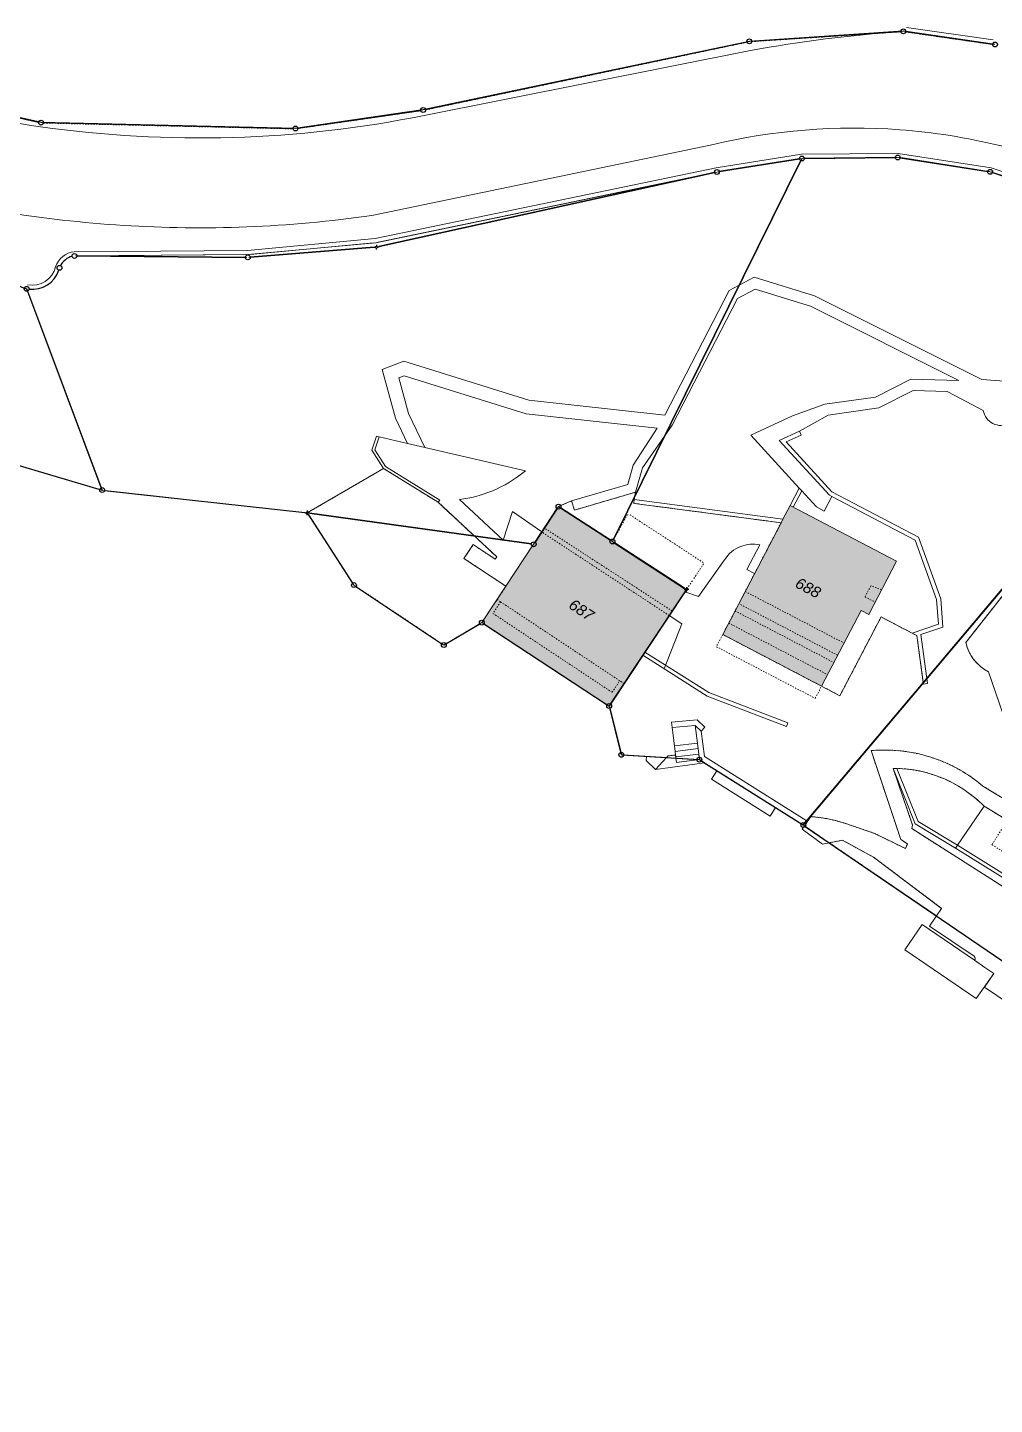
# Model space of a CAD drawing. Header units: metres. Extents: x 2678625 to 2679611, y 1205237 to 1205867.
# Drawn here: x 2679055.1 to 2679124.8, y 1205237.3 to 1205336.5 of the extents above; entities that cross this region are included whole.
import ezdxf

# ---------------------------------------------------------------- set-up
doc = ezdxf.new("R2010")
doc.units = ezdxf.units.M
doc.linetypes.add('AUSGEZOGEN', pattern=[0])
doc.linetypes.add('STRICHLINIE_S4', pattern=[0.1, 0, -0.1])
for name, color, linetype, lineweight in [('BEFESTIGT_TROTTOIR__Z-CH_', 8, 'AUSGEZOGEN', 13), ('BOLZEN', 250, 'AUSGEZOGEN', 25), ('BRUECKE__PASSERELLE__LANDUNG', 8, 'AUSGEZOGEN', 13), ('GARTENANLAGEN', 8, 'STRICHLINIE_S4', 13), ('GEBAEUDE', 8, 'AUSGEZOGEN', 18), ('GEBAEUDENUMMER', 8, 'AUSGEZOGEN', 18), ('GEBAEUDETEIL', 8, 'STRICHLINIE_S4', 13), ('GESCHL_WALD', 8, 'AUSGEZOGEN', 13), ('KREUZ', 250, 'AUSGEZOGEN', 25), ('MAUER__SOCKEL__LAWINENVERBA', 8, 'AUSGEZOGEN', 13), ('OFFENES_GEWAESSER', 8, 'AUSGEZOGEN', 13), ('PARZELLE', 250, 'AUSGEZOGEN', 25), ('SCHMALER_WEG', 8, 'AUSGEZOGEN', 13), ('SELBSTAENDIGES_RECHT', 8, 'STRICHLINIE_S4', 13), ('Standard', 7, 'AUSGEZOGEN', 25), ('STRASSE__WEGE', 8, 'AUSGEZOGEN', 13), ('UEBRIGE_BEFEST', 8, 'AUSGEZOGEN', 13), ('UNTERIR_GEBAEUDE__RESERVOIR', 8, 'STRICHLINIE_S4', 13), ('UNVERSICHERTER_GRENZPUNKT', 250, 'AUSGEZOGEN', 25), ('WICHTIGE_TREPPE', 8, 'AUSGEZOGEN', 13)]:
    doc.layers.add(name, color=color, linetype=linetype, lineweight=lineweight)
doc.styles.add('ARIAL', font='arial.ttf')

# ---------------------------------------------------------------- blocks, each defined once
blk = doc.blocks.new('NSY101')
at = {"color": 0, "linetype": 'ByBlock', "lineweight": -2}
blk.add_circle((0, 0), 0.05, dxfattribs=at)
blk = doc.blocks.new('NSY115')
at = {"color": 0, "linetype": 'ByBlock', "lineweight": -2}
for p, q in [((-0.05, 0), (-0.02, 0)), ((0, 0.05), (0, 0.02)), ((0.05, 0), (0.02, 0)), ((0, -0.05), (0, -0.02))]:
    blk.add_line(p, q, dxfattribs=at)
blk.add_circle((0, 0), 0.02, dxfattribs=at)
blk = doc.blocks.new('COMPLEXOBJECT_0')
at = {"layer": 'UEBRIGE_BEFEST', "color": 8, "linetype": 'AUSGEZOGEN', "lineweight": 13, "transparency": 33554687}
for points in [[(49090.967, 45304.576), (49083.703, 45306.256), (49082.46, 45306.544), (49080.42, 45307.016), (49080.231, 45307.08), (49079.887, 45306.069), (49080.744, 45304.747), (49084.667, 45302.303), (49088.896, 45298.374), (49088.786, 45298.208), (49087.203, 45299.255), (49086.538, 45298.256)], [(49086.538, 45298.256), (49089.561, 45296.255), (49091.562, 45299.281), (49092.147, 45300.165), (49090.039, 45301.636), (49089.371, 45299.57), (49086.217, 45302.501)]]:
    blk.add_lwpolyline(points, dxfattribs=at)
for centre, radius, start, end in [((49085.048, 45311.645), 9.22, 292.30159, 309.93877), ((49085.068, 45311.591), 9.162, 277.20707, 292.31878)]:
    blk.add_arc(centre, radius, start, end, dxfattribs=at)
blk = doc.blocks.new('COMPLEXOBJECT_21')
at = {"layer": 'GESCHL_WALD', "color": 8, "linetype": 'AUSGEZOGEN', "lineweight": 13, "transparency": 33554687}
for points in [[(49092.147, 45300.165), (49093.355, 45301.992), (49094.3, 45302.411), (49098.341, 45303.595), (49098.734, 45304.987), (49100.457, 45307.648), (49091.012, 45308.672), (49082.231, 45311.421), (49081.834, 45311.268), (49082.536, 45308.708), (49083.703, 45306.256), (49090.967, 45304.576)], [(49086.217, 45302.501), (49089.371, 45299.57), (49090.039, 45301.636), (49092.147, 45300.165)]]:
    blk.add_lwpolyline(points, dxfattribs=at)
for centre, radius, start, end in [((49085.048, 45311.645), 9.22, 292.30159, 309.93877), ((49085.068, 45311.591), 9.162, 277.20707, 292.31878)]:
    blk.add_arc(centre, radius, start, end, dxfattribs=at)
blk = doc.blocks.new('COMPLEXOBJECT_22')
at = {"layer": 'GESCHL_WALD', "color": 8, "linetype": 'AUSGEZOGEN', "lineweight": 13, "transparency": 33554687}
for p, q in [((49110.733, 45327.063), (49104.948, 45326.142)), ((49117.64, 45327.158), (49111.081, 45327.093)), ((49124.31, 45326.152), (49117.988, 45327.133)), ((49104.604, 45326.076), (49080.407, 45320.737)), ((49131.122, 45323.931), (49124.649, 45326.07)), ((49080.062, 45320.685), (49071.123, 45319.971)), ((49070.774, 45319.959), (49058.631, 45320.064))]:
    blk.add_line(p, q, dxfattribs=at)
for points in [[(49024.417, 45316.252), (49015.899, 45319.009), (49014.508, 45319.096), (49013.445, 45318.248), (49015.478, 45316.27), (49015.57, 45315.282), (49021.137, 45314.159), (49021.224, 45314.59), (49025.047, 45313.819), (49024.96, 45313.387), (49030.528, 45312.264), (49048.122, 45307.151), (49048.278, 45306.783), (49060.446, 45303.186), (49075.228, 45301.541), (49080.744, 45304.747), (49079.887, 45306.069), (49080.231, 45307.08), (49080.42, 45307.016)], [(49080.42, 45307.016), (49082.46, 45306.544), (49081.596, 45308.36), (49080.63, 45311.874), (49082.197, 45312.479), (49091.216, 45309.656), (49101.026, 45308.592), (49105.658, 45317.581), (49107.451, 45318.524), (49111.822, 45317.186), (49123.87, 45311.145), (49131.718, 45310.569), (49140.953, 45310.351), (49146.432, 45310.157), (49154.079, 45311.15), (49163.545, 45308.524)]]:
    blk.add_lwpolyline(points, dxfattribs=at)
for centre, radius, start, end in [((49058.607, 45318.771), 1.304, 104.32476, 152.99485), ((49055.41, 45319.679), 2.023, 263.41101, 341.39993)]:
    blk.add_arc(centre, radius, start, end, dxfattribs=at)
blk = doc.blocks.new('COMPLEXOBJECT_24')
at = {"layer": 'UEBRIGE_BEFEST', "color": 8, "linetype": 'AUSGEZOGEN', "lineweight": 13, "transparency": 33554687}
blk.add_line((49124.048, 45280.391), (49128.82, 45277.487), dxfattribs=at)
for points in [[(49138.892, 45300.805), (49136.011, 45302.697), (49135.137, 45303.049), (49134.004, 45303.138), (49133.091, 45303.546), (49132.209, 45303.601), (49131.734, 45303.63), (49122.714, 45292.195)], [(49150.381, 45294.668), (49149.644, 45294.819), (49144.316, 45299.209), (49142.801, 45300.741), (49140.88, 45302.683), (49139.316, 45301.009)], [(49124.362, 45290.076), (49126.188, 45284.767), (49126.864, 45283.266), (49129.616, 45278.62), (49129.901, 45278.229), (49123.962, 45281.846)], [(49155.647, 45280.038), (49154.734, 45281.463), (49148.935, 45282.99), (49154.085, 45286.728), (49154.805, 45289.552)], [(49115.891, 45284.402), (49118.035, 45277.986), (49118.511, 45277.681), (49118.367, 45277.347), (49116.148, 45278.441), (49113.928, 45279.189)], [(49123.351, 45269.291), (49124.094, 45268.782), (49124.753, 45268.336), (49124.079, 45267.358), (49126.657, 45265.592), (49128.794, 45266.135), (49136.511, 45261.971), (49138.707, 45264.613), (49134.82, 45265.794), (49133.953, 45266.138), (49132.449, 45266.984), (49129.494, 45268.97), (49130.579, 45270.615), (49130.921, 45271.135), (49129.465, 45272.079), (49128.548, 45272.635), (49126.997, 45273.6), (49126.188, 45274.104), (49118.823, 45278.789), (49118.889, 45279.042), (49117.478, 45283.121)], [(49111.546, 45279.644), (49111.091, 45278.982), (49112.877, 45277.762), (49113.826, 45277.945), (49116.056, 45276.734), (49120.98, 45273.024), (49120.612, 45272.484), (49120.106, 45271.74), (49123.314, 45269.581)], [(49145.199, 45275.694), (49146.655, 45276.217), (49149.465, 45276.983), (49153.7, 45277.689)], [(49128.82, 45277.487), (49130.846, 45276.253), (49131.381, 45277.095), (49136.267, 45275.268)], [(49138.935, 45274.786), (49140.936, 45274.886), (49143.084, 45275.252)]]:
    blk.add_lwpolyline(points, dxfattribs=at)
for centre, radius, start, end in [((49138.956, 45301.214), 0.414, 261.06156, 330.32584), ((49147.704, 45287.877), 7.3, 33.89841, 68.48508), ((49125.878, 45292.955), 3.254, 193.51052, 242.23571), ((49147.746, 45287.907), 7.248, 13.12031, 33.88732), ((49116.872, 45273.482), 10.964, 66.01121, 95.1359), ((49117.544, 45274.375), 8.747, 88.69957, 90.4356), ((49117.524, 45273.954), 9.168, 68.33554, 88.63422), ((49116.867, 45273.47), 10.977, 49.73077, 66.00834), ((49117.534, 45273.981), 9.139, 44.5377, 68.32682), ((49153.469, 45279.851), 2.186, 349.01403, 4.92056), ((49110.898, 45269.763), 9.902, 77.27402, 86.24607), ((49110.894, 45269.799), 9.868, 72.09687, 77.21024), ((49153.482, 45279.851), 2.173, 275.75296, 348.9283), ((49143.937, 45276.452), 1.472, 234.60584, 329.00213), ((49137.796, 45276.108), 1.745, 208.77814, 310.7407), ((49123.196, 45269.419), 0.201, 320.63328, 53.90846)]:
    blk.add_arc(centre, radius, start, end, dxfattribs=at)
blk = doc.blocks.new('COMPLEXOBJECT_26')
at = {"layer": 'GARTENANLAGEN', "color": 8, "linetype": 'STRICHLINIE_S4', "lineweight": 13, "transparency": 33554687}
for p, q in [((49117.478, 45283.121), (49118.889, 45279.042)), ((49128.82, 45277.487), (49124.048, 45280.391)), ((49118.889, 45279.042), (49118.823, 45278.789)), ((49118.823, 45278.789), (49126.188, 45274.104)), ((49130.846, 45276.253), (49128.82, 45277.487)), ((49128.548, 45272.635), (49130.846, 45276.253)), ((49126.188, 45274.104), (49126.997, 45273.6)), ((49126.997, 45273.6), (49128.548, 45272.635))]:
    blk.add_line(p, q, dxfattribs=at)
for centre, radius, start, end in [((49117.544, 45274.375), 8.747, 88.69957, 90.4356), ((49117.524, 45273.954), 9.168, 68.33554, 88.63422), ((49117.534, 45273.981), 9.139, 44.5377, 68.32682)]:
    blk.add_arc(centre, radius, start, end, dxfattribs=at)
blk = doc.blocks.new('COMPLEXOBJECT_29')
at = {"layer": 'GARTENANLAGEN', "color": 8, "linetype": 'STRICHLINIE_S4', "lineweight": 13, "transparency": 33554687}
for p, q in [((49122.714, 45292.195), (49131.734, 45303.63)), ((49131.734, 45303.63), (49127.519, 45298.63)), ((49098.909, 45303.032), (49094.497, 45301.739)), ((49098.777, 45302.23), (49098.812, 45302.498)), ((49098.812, 45302.498), (49098.909, 45303.032)), ((49094.3, 45302.411), (49093.355, 45301.992)), ((49093.355, 45301.992), (49097.246, 45299.474)), ((49094.497, 45301.739), (49094.3, 45302.411)), ((49098.99, 45302.202), (49098.777, 45302.23)), ((49104.876, 45301.425), (49098.99, 45302.202)), ((49105.074, 45301.399), (49104.876, 45301.425)), ((49109.405, 45300.828), (49105.074, 45301.399)), ((49105.197, 45292.773), (49109.405, 45300.828)), ((49097.246, 45299.474), (49102.578, 45296.008)), ((49127.519, 45298.63), (49119.659, 45289.305)), ((49102.578, 45296.008), (49098.078, 45289.235)), ((49116.611, 45294.043), (49113.642, 45288.361)), ((49116.788, 45293.951), (49116.611, 45294.043)), ((49118.854, 45292.871), (49116.788, 45293.951)), ((49112.32, 45289.052), (49105.197, 45292.773)), ((49119.197, 45292.692), (49118.854, 45292.871)), ((49119.659, 45289.305), (49119.197, 45292.692)), ((49126.188, 45284.767), (49124.362, 45290.076)), ((49098.078, 45289.235), (49097.004, 45287.619)), ((49113.642, 45288.361), (49112.32, 45289.052)), ((49097.004, 45287.619), (49097.883, 45284.1)), ((49126.864, 45283.266), (49126.188, 45284.767)), ((49097.883, 45284.1), (49101.14, 45283.9)), ((49101.14, 45283.9), (49101.254, 45284.022)), ((49101.254, 45284.022), (49101.788, 45284.087)), ((49101.788, 45284.087), (49101.816, 45283.858)), ((49101.816, 45283.858), (49103.509, 45283.754)), ((49103.509, 45283.754), (49104.78, 45282.955)), ((49118.035, 45277.986), (49115.891, 45284.402)), ((49104.78, 45282.955), (49109.008, 45280.296)), ((49129.616, 45278.62), (49126.864, 45283.266)), ((49123.962, 45281.846), (49129.901, 45278.229)), ((49109.008, 45280.296), (49111.005, 45279.04)), ((49111.005, 45279.04), (49111.091, 45278.982)), ((49111.091, 45278.982), (49111.546, 45279.644)), ((49113.928, 45279.189), (49116.148, 45278.441)), ((49116.148, 45278.441), (49118.367, 45277.347)), ((49118.511, 45277.681), (49118.035, 45277.986)), ((49118.367, 45277.347), (49118.511, 45277.681)), ((49129.901, 45278.229), (49129.616, 45278.62))]:
    blk.add_line(p, q, dxfattribs=at)
for centre, radius, start, end in [((49125.878, 45292.955), 3.254, 193.51052, 242.23571), ((49116.872, 45273.482), 10.964, 66.01121, 95.1359), ((49116.867, 45273.47), 10.977, 49.73077, 66.00834), ((49110.898, 45269.763), 9.902, 77.27402, 86.24607), ((49110.894, 45269.799), 9.868, 72.09687, 77.21024)]:
    blk.add_arc(centre, radius, start, end, dxfattribs=at)
blk = doc.blocks.new('COMPLEXOBJECT_30')
at = {"layer": 'GESCHL_WALD', "color": 8, "linetype": 'AUSGEZOGEN', "lineweight": 13, "transparency": 33554687}
for points in [[(49123.976, 45308.928), (49121.936, 45310.004), (49121.369, 45310.303), (49118.929, 45310.367), (49116.444, 45309.119), (49112.797, 45308.596), (49110.737, 45307.427), (49109.273, 45306.755), (49112.888, 45302.811), (49113.065, 45302.718), (49119.079, 45299.578), (49120.618, 45295.292), (49120.758, 45293.517), (49118.854, 45292.871), (49119.197, 45292.692), (49119.659, 45289.305), (49127.519, 45298.63)], [(49127.519, 45298.63), (49131.734, 45303.63), (49132.738, 45304.822), (49130.101, 45305.961), (49125.864, 45307.988)]]:
    blk.add_lwpolyline(points, dxfattribs=at)
blk.add_arc((49125.267, 45309.154), 1.31, 189.93637, 297.12791, dxfattribs=at)
blk = doc.blocks.new('COMPLEXOBJECT_31')
at = {"layer": 'STRASSE__WEGE', "color": 8, "linetype": 'AUSGEZOGEN', "lineweight": 13, "transparency": 33554687}
for points in [[(49163.545, 45308.524), (49154.079, 45311.15), (49146.432, 45310.157), (49140.953, 45310.351), (49131.718, 45310.569), (49123.87, 45311.145), (49111.822, 45317.186), (49107.451, 45318.524), (49105.658, 45317.581), (49101.026, 45308.592), (49091.216, 45309.656), (49082.197, 45312.479), (49080.63, 45311.874), (49081.596, 45308.36), (49082.46, 45306.544), (49083.703, 45306.256), (49082.536, 45308.708), (49081.834, 45311.268), (49082.231, 45311.421), (49091.012, 45308.672), (49100.457, 45307.648), (49098.734, 45304.987), (49098.341, 45303.595), (49094.3, 45302.411), (49094.497, 45301.739), (49098.909, 45303.032), (49099.408, 45304.797), (49101.552, 45307.866), (49106.254, 45316.991), (49107.531, 45317.662), (49111.524, 45316.44), (49122.211, 45311.082), (49118.751, 45311.173), (49116.204, 45309.893), (49112.565, 45309.372), (49110.233, 45308.526), (49107.221, 45307.144), (49110.714, 45303.334), (49110.893, 45303.138), (49111.967, 45301.967), (49112.521, 45301.677), (49113.065, 45302.718), (49112.888, 45302.811), (49109.273, 45306.755), (49110.737, 45307.427), (49112.797, 45308.596), (49116.444, 45309.119), (49118.929, 45310.367), (49121.369, 45310.303), (49121.936, 45310.004), (49123.976, 45308.928)], [(49139.316, 45301.009), (49140.88, 45302.683), (49137.681, 45304.729), (49131.821, 45307.183), (49126.385, 45309.8), (49126.001, 45309.985), (49131.669, 45309.57), (49140.923, 45309.351), (49146.476, 45309.155), (49154.007, 45310.132), (49162.592, 45307.765), (49161.521, 45304.085), (49162.678, 45303.748), (49163.422, 45306.319)], [(49125.864, 45307.988), (49130.101, 45305.961), (49132.738, 45304.822), (49137.009, 45302.976), (49139.213, 45301.541)]]:
    blk.add_lwpolyline(points, dxfattribs=at)
for centre, radius, start, end in [((49125.267, 45309.154), 1.31, 189.93637, 297.12791), ((49158.998, 45307.672), 4.626, 342.99844, 10.61599), ((49138.955, 45301.215), 0.416, 330.32317, 51.59166)]:
    blk.add_arc(centre, radius, start, end, dxfattribs=at)
blk = doc.blocks.new('COMPLEXOBJECT_33')
at = {"layer": 'GESCHL_WALD', "color": 8, "linetype": 'AUSGEZOGEN', "lineweight": 13, "transparency": 33554687}
for p, q in [((49107.289, 45335.542), (49118.045, 45336.245)), ((49083.769, 45330.62), (49106.943, 45335.495)), ((49118.393, 45336.231), (49124.653, 45335.333)), ((49045.621, 45332.016), (49055.868, 45329.713)), ((49074.556, 45329.274), (49083.425, 45330.559)), ((49056.214, 45329.671), (49074.208, 45329.253))]:
    blk.add_line(p, q, dxfattribs=at)
blk = doc.blocks.new('COMPLEXOBJECT_34')
at = {"layer": 'UEBRIGE_BEFEST', "color": 8, "linetype": 'AUSGEZOGEN', "lineweight": 13, "transparency": 33554687}
for p, q in [((49118.045, 45336.245), (49107.289, 45335.542)), ((49106.943, 45335.495), (49083.769, 45330.62)), ((49083.668, 45330.19), (49107.205, 45334.866)), ((49055.868, 45329.713), (49045.621, 45332.016)), ((49083.425, 45330.559), (49074.556, 45329.274)), ((49074.208, 45329.253), (49056.214, 45329.671))]:
    blk.add_line(p, q, dxfattribs=at)
for centre, radius, start, end in [((49125.21, 45236.528), 99.972, 94.10942, 100.37533), ((49067.522, 45410.219), 81.66, 246.46692, 261.89008), ((49067.467, 45410.274), 81.706, 261.93378, 281.4368)]:
    blk.add_arc(centre, radius, start, end, dxfattribs=at)
blk = doc.blocks.new('COMPLEXOBJECT_37')
at = {"layer": 'STRASSE__WEGE', "color": 8, "linetype": 'AUSGEZOGEN', "lineweight": 13, "transparency": 33554687}
for p, q in [((49124.653, 45335.333), (49118.393, 45336.231)), ((49107.205, 45334.866), (49083.668, 45330.19)), ((49079.895, 45322.979), (49104.402, 45328.08))]:
    blk.add_line(p, q, dxfattribs=at)
for centre, radius, start, end in [((49125.21, 45236.528), 99.972, 94.10942, 100.37533), ((49067.522, 45410.219), 81.66, 246.46692, 261.89008), ((49067.467, 45410.274), 81.706, 261.93378, 281.4368), ((49114.678, 45284.798), 44.485, 85.77236, 103.35532), ((49114.627, 45284.778), 44.509, 66.89646, 85.70922), ((49067.461, 45409.848), 87.756, 260.61242, 272.22686), ((49067.441, 45409.857), 87.766, 272.23942, 278.15745)]:
    blk.add_arc(centre, radius, start, end, dxfattribs=at)
blk = doc.blocks.new('COMPLEXOBJECT_40')
at = {"layer": 'BEFESTIGT_TROTTOIR__Z-CH_', "color": 8, "linetype": 'AUSGEZOGEN', "lineweight": 13, "transparency": 33554687}
for p, q in [((49104.402, 45328.08), (49079.895, 45322.979)), ((49104.948, 45326.142), (49110.733, 45327.063)), ((49111.081, 45327.093), (49117.64, 45327.158)), ((49117.988, 45327.133), (49124.31, 45326.152)), ((49080.36, 45321.052), (49104.604, 45326.078)), ((49124.649, 45326.07), (49131.122, 45323.931)), ((49071.116, 45320.173), (49080.015, 45321)), ((49058.631, 45320.067), (49070.767, 45320.156))]:
    blk.add_line(p, q, dxfattribs=at)
for centre, radius, start, end in [((49114.678, 45284.798), 44.485, 85.77236, 103.35532), ((49114.627, 45284.778), 44.509, 66.89646, 85.70922), ((49067.461, 45409.848), 87.756, 260.61242, 272.22686), ((49067.441, 45409.857), 87.766, 272.23942, 278.15745), ((49058.607, 45318.771), 1.304, 104.32476, 152.99485), ((49055.41, 45319.679), 2.023, 263.41101, 341.39993)]:
    blk.add_arc(centre, radius, start, end, dxfattribs=at)
blk = doc.blocks.new('COMPLEXOBJECT_42')
at = {"layer": 'OFFENES_GEWAESSER', "color": 8, "linetype": 'AUSGEZOGEN', "lineweight": 13, "transparency": 33554687}
for points in [[(49123.314, 45269.581), (49120.106, 45271.74), (49120.612, 45272.484), (49112.877, 45277.762), (49111.091, 45278.982), (49111.005, 45279.04), (49109.008, 45280.296), (49104.78, 45282.955), (49103.509, 45283.754), (49101.853, 45283.553), (49101.816, 45283.858), (49101.14, 45283.9), (49097.883, 45284.1), (49097.004, 45287.619), (49087.824, 45293.629), (49085.08, 45292.017), (49078.602, 45296.338), (49075.228, 45301.541), (49060.446, 45303.186), (49048.278, 45306.783), (49034.936, 45301.147), (49032.301, 45300.034), (49017.817, 45299.007), (49003.246, 45307.161)], [(49241.289, 45237.272), (49210.99, 45245.673), (49183.351, 45254.894), (49175.091, 45254.274), (49164.411, 45257.094), (49154.592, 45262.595), (49139.092, 45260.307), (49136.511, 45261.971), (49128.794, 45266.135), (49126.657, 45265.592), (49124.079, 45267.358), (49124.753, 45268.336), (49124.094, 45268.782), (49123.351, 45269.291)]]:
    blk.add_lwpolyline(points, dxfattribs=at)
blk.add_arc((49123.196, 45269.419), 0.201, 320.63328, 53.90846, dxfattribs=at)
blk = doc.blocks.new('COMPLEXOBJECT_45')
at = {"layer": 'SCHMALER_WEG', "color": 8, "linetype": 'AUSGEZOGEN', "lineweight": 13, "transparency": 33554687}
for points in [[(49107.493, 45297.167), (49106.934, 45297.459), (49107.86, 45299.232)], [(49105.322, 45298.152), (49103.459, 45295.504), (49102.467, 45295.841)]]:
    blk.add_lwpolyline(points, dxfattribs=at)
for centre, radius, start, end in [((49107.351, 45296.89), 2.389, 111.08552, 148.10978), ((49107.366, 45296.871), 2.412, 78.1734, 111.26383)]:
    blk.add_arc(centre, radius, start, end, dxfattribs=at)
blk = doc.blocks.new('COMPLEXOBJECT_46')
at = {"layer": 'MAUER__SOCKEL__LAWINENVERBA', "color": 8, "linetype": 'AUSGEZOGEN', "lineweight": 13, "transparency": 33554687}
blk.add_lwpolyline([(49117.743, 45283.119), (49119.276, 45279.302), (49122.113, 45277.583), (49128.707, 45273.478), (49130.614, 45276.395)], dxfattribs=at)
blk.add_arc((49117.544, 45274.375), 8.747, 88.69957, 90.4356, dxfattribs=at)
blk = doc.blocks.new('COMPLEXOBJECT_52')
at = {"layer": 'MAUER__SOCKEL__LAWINENVERBA', "color": 8, "linetype": 'AUSGEZOGEN', "lineweight": 13, "transparency": 33554687}
for p, q in [((49110.906, 45327.091), (49104.775, 45326.114)), ((49117.815, 45327.16), (49110.906, 45327.091)), ((49124.483, 45326.125), (49117.815, 45327.16)), ((49104.775, 45326.114), (49080.189, 45321.016)), ((49131.288, 45323.876), (49124.483, 45326.125)), ((49080.189, 45321.016), (49070.942, 45320.157)), ((49070.942, 45320.157), (49058.631, 45320.067))]:
    blk.add_line(p, q, dxfattribs=at)
blk.add_lwpolyline([(49058.439, 45320.366), (49070.923, 45320.457), (49080.145, 45321.314), (49104.714, 45326.408), (49110.883, 45327.391), (49117.834, 45327.46), (49124.557, 45326.417), (49131.408, 45324.152), (49138.426, 45320.252)], dxfattribs=at)
for centre, radius, start, end in [((49058.603, 45318.775), 1.6, 95.89377, 161.39483), ((49058.607, 45318.771), 1.304, 104.32476, 152.99485), ((49055.412, 45319.676), 1.72, 258.39331, 346.86769), ((49055.41, 45319.679), 2.023, 263.41101, 341.39993)]:
    blk.add_arc(centre, radius, start, end, dxfattribs=at)
blk = doc.blocks.new('COMPLEXOBJECT_128')
at = {"layer": 'GEBAEUDETEIL', "color": 8, "linetype": 'STRICHLINIE_S4', "lineweight": 13, "transparency": 33554687}
for p, q in [((79089.177, 5295.13), (79088.927, 5295.296)), ((79097.77, 5289.439), (79089.177, 5295.13)), ((79098.078, 5289.235), (79097.77, 5289.439))]:
    blk.add_line(p, q, dxfattribs=at)
blk = doc.blocks.new('COMPLEXOBJECT_129')
at = {"layer": 'WICHTIGE_TREPPE', "color": 8, "linetype": 'AUSGEZOGEN', "lineweight": 13, "transparency": 33554687}
for p, q in [((79101.816, 5283.858), (79101.853, 5283.553)), ((79101.853, 5283.553), (79103.335, 5283.733))]:
    blk.add_line(p, q, dxfattribs=at)
blk = doc.blocks.new('COMPLEXOBJECT_134')
at = {"layer": 'UNTERIR_GEBAEUDE__RESERVOIR', "color": 8, "linetype": 'STRICHLINIE_S4', "lineweight": 13, "transparency": 33554687}
for p, q in [((79125.614, 5279.232), (79124.61, 5277.62)), ((79130.697, 5276.067), (79125.614, 5279.232)), ((79124.61, 5277.62), (79127.324, 5275.929)), ((79127.324, 5275.929), (79126.188, 5274.104)), ((79129.658, 5274.476), (79130.697, 5276.067)), ((79126.997, 5273.6), (79128.133, 5275.426)), ((79128.133, 5275.426), (79129.658, 5274.476)), ((79126.188, 5274.104), (79126.997, 5273.6))]:
    blk.add_line(p, q, dxfattribs=at)
blk = doc.blocks.new('COMPLEXOBJECT_59')
at = {"layer": 'PARZELLE', "color": 250, "linetype": 'AUSGEZOGEN', "lineweight": 25, "transparency": 33554687}
for p, q in [((49138.642, 45319.589), (49137.304, 45316.8)), ((49140.468, 45318.774), (49138.871, 45319.662)), ((49144.144, 45316.717), (49140.774, 45318.604)), ((49137.383, 45316.562), (49138.799, 45315.829)), ((49147.787, 45312.498), (49144.41, 45316.498)), ((49138.868, 45315.597), (49132.881, 45305.04)), ((49169.875, 45307.402), (49152.139, 45312.7)), ((49192.891, 45300.825), (49170.211, 45307.304)), ((49132.682, 45304.754), (49111.118, 45279.174)), ((49184.701, 45271.517), (49193.011, 45300.609)), ((49111.15, 45278.941), (49127.355, 45267.882)), ((49136.64, 45262.089), (49155.661, 45279.476)), ((49155.958, 45279.546), (49184.485, 45271.397)), ((49127.647, 45267.688), (49136.364, 45262.066))]:
    blk.add_line(p, q, dxfattribs=at)
blk.add_arc((49148.894, 45325.334), 13.008, 266.3865, 283.83054, dxfattribs=at)
blk = doc.blocks.new('COMPLEXOBJECT_61')
at = {"layer": 'PARZELLE', "color": 250, "linetype": 'AUSGEZOGEN', "lineweight": 25, "transparency": 33554687}
for p, q in [((49107.289, 45335.542), (49118.045, 45336.245)), ((49083.769, 45330.62), (49106.943, 45335.495)), ((49118.393, 45336.231), (49124.653, 45335.333)), ((49045.621, 45332.016), (49055.868, 45329.713)), ((49074.556, 45329.274), (49083.425, 45330.559)), ((49056.214, 45329.671), (49074.208, 45329.253))]:
    blk.add_line(p, q, dxfattribs=at)
blk = doc.blocks.new('COMPLEXOBJECT_62')
at = {"layer": 'PARZELLE', "color": 250, "linetype": 'AUSGEZOGEN', "lineweight": 25, "transparency": 33554687}
for p, q in [((49097.324, 45299.631), (49110.828, 45326.934)), ((49110.733, 45327.063), (49104.948, 45326.142)), ((49104.604, 45326.076), (49080.407, 45320.737)), ((49080.062, 45320.685), (49071.123, 45319.971)), ((49070.774, 45319.959), (49058.631, 45320.064)), ((49055.066, 45317.533), (49060.385, 45303.35)), ((49060.62, 45303.167), (49075.054, 45301.56)), ((49075.401, 45301.517), (49091.389, 45299.305)), ((49091.659, 45299.427), (49093.258, 45301.846)), ((49093.502, 45301.897), (49097.099, 45299.569))]:
    blk.add_line(p, q, dxfattribs=at)
for centre, radius, start, end in [((49058.607, 45318.771), 1.304, 104.32476, 152.99485), ((49055.41, 45319.679), 2.023, 263.41101, 341.39993)]:
    blk.add_arc(centre, radius, start, end, dxfattribs=at)
blk = doc.blocks.new('COMPLEXOBJECT_63')
at = {"layer": 'PARZELLE', "color": 250, "linetype": 'AUSGEZOGEN', "lineweight": 25, "transparency": 33554687}
for p, q in [((49118.22, 45336.256), (49107.114, 45335.531)), ((49124.826, 45335.308), (49118.22, 45336.256)), ((49107.114, 45335.531), (49083.598, 45330.584)), ((49056.039, 45329.675), (49045.45, 45332.054)), ((49083.598, 45330.584), (49074.383, 45329.249)), ((49074.383, 45329.249), (49056.039, 45329.675)), ((49104.948, 45326.142), (49110.733, 45327.063)), ((49111.081, 45327.093), (49117.64, 45327.158)), ((49117.988, 45327.133), (49124.31, 45326.152)), ((49080.407, 45320.737), (49104.604, 45326.076)), ((49124.649, 45326.07), (49131.122, 45323.931)), ((49071.123, 45319.971), (49080.062, 45320.685)), ((49058.631, 45320.064), (49070.774, 45319.959))]:
    blk.add_line(p, q, dxfattribs=at)
for centre, radius, start, end in [((49058.607, 45318.771), 1.304, 104.32476, 152.99485), ((49055.41, 45319.679), 2.023, 263.41101, 341.39993)]:
    blk.add_arc(centre, radius, start, end, dxfattribs=at)
blk = doc.blocks.new('COMPLEXOBJECT_64')
at = {"layer": 'SELBSTAENDIGES_RECHT', "color": 8, "linetype": 'STRICHLINIE_S4', "lineweight": 13, "transparency": 33554687}
for p, q in [((49107.289, 45335.542), (49118.045, 45336.245)), ((49083.769, 45330.62), (49106.943, 45335.495)), ((49118.393, 45336.231), (49124.653, 45335.333)), ((49045.621, 45332.016), (49055.868, 45329.713)), ((49074.556, 45329.274), (49083.425, 45330.559)), ((49056.214, 45329.671), (49074.208, 45329.253))]:
    blk.add_line(p, q, dxfattribs=at)
blk = doc.blocks.new('COMPLEXOBJECT_66')
at = {"layer": 'PARZELLE', "transparency": 33554687}
for points in [[(49017.614, 45330.978), (49003.246, 45307.161), (49017.817, 45299.007), (49032.301, 45300.034), (49048.278, 45306.783), (49060.446, 45303.186), (49055.005, 45317.697)], [(49052.503, 45320.831), (49042.668, 45323.429), (49034.534, 45326.288), (49026.457, 45329.2), (49024.784, 45329.019), (49023.211, 45327.86), (49017.614, 45330.978)]]:
    blk.add_lwpolyline(points, dxfattribs=at)
for centre, radius, start, end in [((49052.137, 45319.602), 1.282, 8.56764, 73.41226), ((49055.425, 45319.676), 2.023, 176.68671, 258.02654)]:
    blk.add_arc(centre, radius, start, end, dxfattribs=at)
blk = doc.blocks.new('COMPLEXOBJECT_146')
at = {"layer": 'PARZELLE', "color": 250, "linetype": 'AUSGEZOGEN', "lineweight": 25, "transparency": 33554687}
for p, q in [((79117.745, 5327.159), (79110.976, 5327.092)), ((79124.414, 5326.136), (79117.884, 5327.149)), ((79110.875, 5327.028), (79097.277, 5299.537)), ((79131.222, 5323.898), (79124.549, 5326.103)), ((79138.657, 5319.781), (79131.349, 5323.842)), ((79137.258, 5316.705), (79138.688, 5319.684)), ((79138.892, 5315.781), (79137.29, 5316.61)), ((79132.83, 5304.949), (79138.919, 5315.688)), ((79111.05, 5279.094), (79132.75, 5304.834)), ((79097.305, 5299.436), (79102.519, 5296.046)), ((79102.539, 5295.95), (79097.043, 5287.677)), ((79097.021, 5287.551), (79097.866, 5284.168)), ((79097.953, 5284.096), (79103.439, 5283.758)), ((79103.568, 5283.717), (79110.946, 5279.077))]:
    blk.add_line(p, q, dxfattribs=at)
blk = doc.blocks.new('COMPLEXOBJECT_147')
at = {"layer": 'PARZELLE', "color": 250, "linetype": 'AUSGEZOGEN', "lineweight": 25, "transparency": 33554687}
for p, q in [((79075.323, 5301.394), (79078.507, 5296.485)), ((79091.389, 5299.305), (79075.401, 5301.517)), ((79093.258, 5301.846), (79091.659, 5299.427)), ((79097.099, 5299.569), (79093.502, 5301.897)), ((79102.431, 5296.103), (79097.393, 5299.379)), ((79078.748, 5296.241), (79084.934, 5292.114)), ((79097.101, 5287.765), (79102.481, 5295.862)), ((79085.231, 5292.106), (79087.673, 5293.54)), ((79087.97, 5293.533), (79096.858, 5287.715))]:
    blk.add_line(p, q, dxfattribs=at)
blk = doc.blocks.new('COMPLEXOBJECT_103')
at = {"layer": 'GARTENANLAGEN', "color": 8, "linetype": 'STRICHLINIE_S4', "lineweight": 13, "transparency": 33554687}
for p, q in [((79080.744, 5304.747), (79075.228, 5301.541)), ((79084.667, 5302.303), (79080.744, 5304.747)), ((79088.896, 5298.374), (79084.667, 5302.303)), ((79075.228, 5301.541), (79078.602, 5296.338)), ((79086.538, 5298.256), (79087.203, 5299.255)), ((79087.203, 5299.255), (79088.786, 5298.208)), ((79088.786, 5298.208), (79088.896, 5298.374)), ((79089.561, 5296.255), (79086.538, 5298.256)), ((79078.602, 5296.338), (79085.08, 5292.017)), ((79087.824, 5293.629), (79089.561, 5296.255)), ((79085.08, 5292.017), (79087.824, 5293.629))]:
    blk.add_line(p, q, dxfattribs=at)
blk = doc.blocks.new('COMPLEXOBJECT_115')
at = {"layer": 'GARTENANLAGEN', "color": 8, "linetype": 'STRICHLINIE_S4', "lineweight": 13, "transparency": 33554687}
for p, q in [((79113.826, 5277.945), (79112.877, 5277.762)), ((79112.877, 5277.762), (79120.612, 5272.484)), ((79116.056, 5276.734), (79113.826, 5277.945)), ((79120.98, 5273.024), (79116.056, 5276.734)), ((79120.612, 5272.484), (79120.98, 5273.024))]:
    blk.add_line(p, q, dxfattribs=at)
blk = doc.blocks.new('COMPLEXOBJECT_117')
at = {"layer": 'UEBRIGE_BEFEST', "color": 8, "linetype": 'AUSGEZOGEN', "lineweight": 13, "transparency": 33554687}
for p, q in [((79104.706, 5326.1), (79080.258, 5321.03)), ((79080.304, 5320.714), (79104.707, 5326.099)), ((79070.872, 5320.156), (79058.526, 5320.067)), ((79080.119, 5321.01), (79071.012, 5320.163)), ((79071.019, 5319.963), (79080.166, 5320.693)), ((79058.526, 5320.065), (79070.879, 5319.958))]:
    blk.add_line(p, q, dxfattribs=at)
blk = doc.blocks.new('COMPLEXOBJECT_118')
at = {"layer": 'OFFENES_GEWAESSER', "color": 8, "linetype": 'AUSGEZOGEN', "lineweight": 13, "transparency": 33554687}
for p, q in [((79103.334, 5283.765), (79101.991, 5283.847)), ((79102.027, 5283.574), (79103.335, 5283.733))]:
    blk.add_line(p, q, dxfattribs=at)
blk = doc.blocks.new('COMPLEXOBJECT_120')
at = {"layer": 'UNTERIR_GEBAEUDE__RESERVOIR', "color": 8, "linetype": 'STRICHLINIE_S4', "lineweight": 13, "transparency": 33554687}
for p, q in [((79098.332, 5301.428), (79097.529, 5299.982)), ((79103.792, 5297.962), (79098.425, 5301.451)), ((79097.461, 5299.86), (79097.28, 5299.535)), ((79097.305, 5299.436), (79102.519, 5296.046)), ((79103.105, 5296.801), (79103.812, 5297.866)), ((79102.617, 5296.066), (79103.027, 5296.685))]:
    blk.add_line(p, q, dxfattribs=at)
blk = doc.blocks.new('COMPLEXOBJECT_122')
at = {"layer": 'GEBAEUDETEIL', "color": 8, "linetype": 'STRICHLINIE_S4', "lineweight": 13, "transparency": 33554687}
for p, q in [((79115.87, 5296.28), (79115.458, 5295.491)), ((79115.458, 5295.491), (79116.185, 5295.112)), ((79116.648, 5295.998), (79115.87, 5296.28))]:
    blk.add_line(p, q, dxfattribs=at)
blk = doc.blocks.new('COMPLEXOBJECT_124')
at = {"layer": 'MAUER__SOCKEL__LAWINENVERBA', "color": 8, "linetype": 'AUSGEZOGEN', "lineweight": 13, "transparency": 33554687}
for p, q in [((79118.393, 5336.231), (79124.653, 5335.333)), ((79124.696, 5335.63), (79118.436, 5336.528))]:
    blk.add_line(p, q, dxfattribs=at)
blk = doc.blocks.new('COMPLEXOBJECT_125')
at = {"layer": 'GEBAEUDETEIL', "color": 8, "linetype": 'STRICHLINIE_S4', "lineweight": 13, "transparency": 33554687}
for p, q in [((79089.177, 5295.13), (79088.626, 5294.296)), ((79088.626, 5294.296), (79097.216, 5288.607)), ((79097.216, 5288.607), (79097.77, 5289.439))]:
    blk.add_line(p, q, dxfattribs=at)
blk = doc.blocks.new('COMPLEXOBJECT_126')
at = {"layer": 'GEBAEUDETEIL', "color": 8, "linetype": 'STRICHLINIE_S4', "lineweight": 13, "transparency": 33554687}
for p, q in [((79105.197, 5292.773), (79104.739, 5291.895)), ((79104.739, 5291.895), (79111.862, 5288.175)), ((79111.862, 5288.175), (79112.32, 5289.052))]:
    blk.add_line(p, q, dxfattribs=at)

msp = doc.modelspace()

# ---------------------------------------------------------------- hatches: boundary and pattern name
at = {"layer": 'GEBAEUDE', "true_color": 0xb9b9b9, "transparency": 33554687}
for points in [[(2679110.053, 1205302.069), (2679109.538, 1205301.083), (2679109.405, 1205300.828), (2679105.197, 1205292.773), (2679112.32, 1205289.052), (2679115.172, 1205294.512), (2679115.722, 1205294.225), (2679117.726, 1205298.061), (2679117.176, 1205298.348)], [(2679093.355, 1205301.992), (2679092.147, 1205300.165), (2679091.562, 1205299.281), (2679089.561, 1205296.255), (2679087.824, 1205293.629), (2679097.004, 1205287.619), (2679098.078, 1205289.235), (2679102.578, 1205296.008), (2679097.246, 1205299.474)]]:
    msp.add_hatch(color=9, dxfattribs=at).paths.add_polyline_path(points)

# ---------------------------------------------------------------- linework, layer by layer
at = {"layer": 'BRUECKE__PASSERELLE__LANDUNG', "color": 8, "linetype": 'AUSGEZOGEN', "lineweight": 13, "transparency": 33554687}
for p in [(2679101.14, 1205283.9), (2679103.89, 1205283.514)]:
    msp.add_line(p, (2679100.351, 1205283.049), dxfattribs=at)
for points in [[(2679100.351, 1205283.049), (2679099.671, 1205283.681), (2679099.692, 1205283.989)], [(2679101.788, 1205284.087), (2679101.254, 1205284.022), (2679101.14, 1205283.9)]]:
    msp.add_lwpolyline(points, dxfattribs=at)
for points in [[(2679109.008, 1205280.296), (2679104.78, 1205282.955), (2679104.397, 1205282.345), (2679108.625, 1205279.686)], [(2679124.094, 1205268.782), (2679123.351, 1205269.291), (2679119.574, 1205271.877), (2679118.326, 1205270.053), (2679123.467, 1205266.533), (2679124.753, 1205268.336)]]:
    msp.add_lwpolyline(points, close=True, dxfattribs=at)
at = {"layer": 'GEBAEUDE', "color": 8, "linetype": 'AUSGEZOGEN', "lineweight": 18, "transparency": 33554687}
for points in [[(2679109.405, 1205300.828), (2679105.197, 1205292.773), (2679112.32, 1205289.052), (2679115.172, 1205294.512), (2679115.722, 1205294.225), (2679117.726, 1205298.061), (2679117.176, 1205298.348), (2679110.053, 1205302.069), (2679109.538, 1205301.083)], [(2679089.561, 1205296.255), (2679087.824, 1205293.629), (2679097.004, 1205287.619), (2679098.078, 1205289.235), (2679102.578, 1205296.008), (2679097.246, 1205299.474), (2679093.355, 1205301.992), (2679092.147, 1205300.165), (2679091.562, 1205299.281)]]:
    msp.add_lwpolyline(points, close=True, dxfattribs=at)
at = {"layer": 'GEBAEUDETEIL', "color": 8, "linetype": 'STRICHLINIE_S4', "lineweight": 13, "transparency": 33554687}
for p, q in [((2679101.338, 1205294.142), (2679092.147, 1205300.165)), ((2679101.554, 1205294.467), (2679092.335, 1205300.449)), ((2679106.818, 1205295.876), (2679113.941, 1205292.155)), ((2679106.086, 1205294.475), (2679113.209, 1205290.754)), ((2679113.482, 1205291.277), (2679106.359, 1205294.998)), ((2679105.628, 1205293.598), (2679112.751, 1205289.877))]:
    msp.add_line(p, q, dxfattribs=at)
at = {"layer": 'GESCHL_WALD', "color": 8, "linetype": 'AUSGEZOGEN', "lineweight": 13, "transparency": 33554687}
msp.add_lwpolyline([(2679110.053, 1205302.069), (2679110.714, 1205303.334), (2679107.221, 1205307.144), (2679110.233, 1205308.526), (2679112.565, 1205309.372), (2679116.204, 1205309.893), (2679118.751, 1205311.173), (2679122.211, 1205311.082), (2679111.524, 1205316.44), (2679107.531, 1205317.662), (2679106.254, 1205316.991), (2679101.552, 1205307.866), (2679099.408, 1205304.797), (2679098.909, 1205303.032), (2679098.812, 1205302.498), (2679098.777, 1205302.23), (2679098.99, 1205302.202), (2679104.876, 1205301.425), (2679105.074, 1205301.399), (2679109.405, 1205300.828), (2679109.538, 1205301.083)], close=True, dxfattribs=at)
at = {"layer": 'MAUER__SOCKEL__LAWINENVERBA', "color": 8, "linetype": 'AUSGEZOGEN', "lineweight": 13, "transparency": 33554687}
msp.add_line((2679103.211, 1205286.215), (2679103.633, 1205285.811), dxfattribs=at)
for points in [[(2679084.667, 1205302.303), (2679084.806, 1205302.452), (2679080.888, 1205304.893), (2679080.108, 1205306.096), (2679080.42, 1205307.016), (2679080.231, 1205307.08), (2679079.887, 1205306.069), (2679080.744, 1205304.747)], [(2679119.321, 1205299.79), (2679113.074, 1205303.053), (2679109.773, 1205306.654), (2679110.862, 1205307.154), (2679110.737, 1205307.427), (2679109.273, 1205306.755), (2679112.888, 1205302.811), (2679113.065, 1205302.718), (2679119.079, 1205299.578), (2679120.618, 1205295.292), (2679120.758, 1205293.517), (2679118.854, 1205292.871), (2679119.197, 1205292.692), (2679119.659, 1205289.305), (2679119.674, 1205289.193), (2679119.971, 1205289.234), (2679119.489, 1205292.77), (2679121.075, 1205293.308), (2679120.914, 1205295.354)], [(2679098.812, 1205302.498), (2679098.777, 1205302.23), (2679098.99, 1205302.202), (2679104.876, 1205301.425), (2679105.074, 1205301.399), (2679109.405, 1205300.828), (2679109.538, 1205301.083)]]:
    msp.add_lwpolyline(points, close=True, dxfattribs=at)
for points in [[(2679110.275, 1205301.953), (2679110.893, 1205303.138), (2679110.714, 1205303.334), (2679110.053, 1205302.069)], [(2679099.59, 1205291.511), (2679104.196, 1205288.583), (2679109.897, 1205286.404), (2679109.801, 1205286.152), (2679104.074, 1205288.341), (2679099.441, 1205291.286)], [(2679103.633, 1205285.811), (2679103.91, 1205286.1), (2679103.356, 1205286.63), (2679101.513, 1205286.465), (2679101.548, 1205286.067), (2679103.211, 1205286.215)], [(2679109.008, 1205280.296), (2679104.78, 1205282.955), (2679103.509, 1205283.754), (2679103.365, 1205284.945), (2679103.211, 1205286.215)], [(2679103.633, 1205285.811), (2679103.883, 1205283.992), (2679111.218, 1205279.379), (2679111.005, 1205279.04), (2679109.008, 1205280.296)], [(2679126.997, 1205273.6), (2679126.188, 1205274.104), (2679118.823, 1205278.789), (2679118.889, 1205279.042), (2679117.478, 1205283.121)], [(2679130.719, 1205276.053), (2679129.658, 1205274.476), (2679128.782, 1205273.137), (2679121.982, 1205277.37), (2679119.068, 1205279.136), (2679117.478, 1205283.121)]]:
    msp.add_lwpolyline(points, dxfattribs=at)
at = {"layer": 'OFFENES_GEWAESSER', "color": 8, "linetype": 'AUSGEZOGEN', "lineweight": 13, "transparency": 33554687}
msp.add_lwpolyline([(2679101.816, 1205283.858), (2679101.788, 1205284.087), (2679101.254, 1205284.022), (2679101.14, 1205283.9)], close=True, dxfattribs=at)
at = {"layer": 'SCHMALER_WEG', "color": 8, "linetype": 'AUSGEZOGEN', "lineweight": 13, "transparency": 33554687}
for points in [[(2679101.338, 1205294.142), (2679102.254, 1205293.534), (2679100.976, 1205290.31)], [(2679112.877, 1205277.762), (2679112.398, 1205277.67), (2679110.926, 1205278.742), (2679111.091, 1205278.982)]]:
    msp.add_lwpolyline(points, dxfattribs=at)
msp.add_lwpolyline([(2679121.982, 1205277.37), (2679122.113, 1205277.583), (2679124.048, 1205280.391), (2679130.827, 1205276.265), (2679130.697, 1205276.067), (2679129.658, 1205274.476), (2679128.782, 1205273.137)], close=True, dxfattribs=at)
at = {"layer": 'SELBSTAENDIGES_RECHT', "color": 254, "lineweight": 25, "transparency": 33554687}
for p, q in [((2679107.294, 1205335.538), (2679118.051, 1205336.24)), ((2679118.399, 1205336.227), (2679124.658, 1205335.328)), ((2679083.775, 1205330.615), (2679106.948, 1205335.49)), ((2679045.626, 1205332.011), (2679055.874, 1205329.709)), ((2679074.562, 1205329.27), (2679083.43, 1205330.554)), ((2679056.22, 1205329.666), (2679074.214, 1205329.248))]:
    msp.add_line(p, q, dxfattribs=at)
at = {"layer": 'UEBRIGE_BEFEST', "color": 8, "linetype": 'AUSGEZOGEN', "lineweight": 13, "transparency": 33554687}
msp.add_lwpolyline([(2679119.079, 1205299.578), (2679113.065, 1205302.718), (2679112.521, 1205301.677), (2679111.967, 1205301.967), (2679110.893, 1205303.138), (2679110.714, 1205303.334), (2679110.053, 1205302.069), (2679117.176, 1205298.348), (2679117.726, 1205298.061), (2679115.722, 1205294.225), (2679115.172, 1205294.512), (2679112.32, 1205289.052), (2679113.642, 1205288.361), (2679116.611, 1205294.043), (2679116.788, 1205293.951), (2679118.854, 1205292.871), (2679120.758, 1205293.517), (2679120.618, 1205295.292)], close=True, dxfattribs=at)
at = {"layer": 'WICHTIGE_TREPPE', "color": 8, "linetype": 'AUSGEZOGEN', "lineweight": 13, "transparency": 33554687}
for p, q in [((2679101.709, 1205284.745), (2679103.365, 1205284.945)), ((2679101.757, 1205284.348), (2679101.709, 1205284.745)), ((2679101.757, 1205284.348), (2679103.413, 1205284.548)), ((2679103.365, 1205284.945), (2679103.413, 1205284.548)), ((2679103.413, 1205284.548), (2679103.461, 1205284.151)), ((2679101.805, 1205283.951), (2679103.461, 1205284.151)), ((2679101.816, 1205283.858), (2679101.805, 1205283.951)), ((2679103.461, 1205284.151), (2679103.488, 1205283.928))]:
    msp.add_line(p, q, dxfattribs=at)
for points in [[(2679103.365, 1205284.945), (2679103.211, 1205286.215), (2679101.548, 1205286.067), (2679101.709, 1205284.745)], [(2679101.805, 1205283.951), (2679101.788, 1205284.087), (2679101.757, 1205284.348)]]:
    msp.add_lwpolyline(points, dxfattribs=at)

# ---------------------------------------------------------------- block references
at = {"layer": 'BEFESTIGT_TROTTOIR__Z-CH_', "color": 8, "linetype": 'AUSGEZOGEN', "lineweight": 13, "transparency": 33554687}
msp.add_blockref('COMPLEXOBJECT_40', (2630000, 1160000), dxfattribs=at)
at = {"layer": 'BOLZEN', "transparency": 33554687, "xscale": 3.499999732971214, "yscale": 3.499999732971214, "zscale": 3.499999732971214}
for p in [(2679118.22, 1205336.256), (2679107.114, 1205335.531), (2679124.826, 1205335.308), (2679083.598, 1205330.584), (2679056.039, 1205329.675), (2679074.383, 1205329.249), (2679110.906, 1205327.091), (2679117.815, 1205327.16), (2679104.775, 1205326.114), (2679124.483, 1205326.125), (2679058.456, 1205320.066), (2679070.949, 1205319.957), (2679057.376, 1205319.202), (2679055.005, 1205317.697), (2679060.446, 1205303.186), (2679097.246, 1205299.474), (2679078.602, 1205296.338), (2679087.824, 1205293.629), (2679085.08, 1205292.017), (2679097.004, 1205287.619), (2679097.883, 1205284.1), (2679103.509, 1205283.754), (2679111.005, 1205279.04)]:
    msp.add_blockref('NSY101', p, dxfattribs=at)
at = {"layer": 'GARTENANLAGEN', "color": 8, "linetype": 'STRICHLINIE_S4', "lineweight": 13, "transparency": 33554687}
for name in ['COMPLEXOBJECT_29', 'COMPLEXOBJECT_26']:
    msp.add_blockref(name, (2630000, 1160000), dxfattribs=at)
at = {"layer": 'GEBAEUDETEIL', "color": 8, "linetype": 'STRICHLINIE_S4', "lineweight": 13, "transparency": 33554687}
msp.add_blockref('COMPLEXOBJECT_128', (2600000, 1200000), dxfattribs=at)
at = {"layer": 'GESCHL_WALD', "color": 8, "linetype": 'AUSGEZOGEN', "lineweight": 13, "transparency": 33554687}
for name in ['COMPLEXOBJECT_33', 'COMPLEXOBJECT_22', 'COMPLEXOBJECT_21', 'COMPLEXOBJECT_30']:
    msp.add_blockref(name, (2630000, 1160000), dxfattribs=at)
at = {"layer": 'KREUZ', "transparency": 33554687, "xscale": 3.499999732971214, "yscale": 3.499999732971214, "zscale": 3.499999732971214}
for p in [(2679080.236, 1205320.699), (2679075.228, 1205301.541), (2679102.578, 1205296.008)]:
    msp.add_blockref('NSY115', p, dxfattribs=at)
at = {"layer": 'MAUER__SOCKEL__LAWINENVERBA', "color": 8, "linetype": 'AUSGEZOGEN', "lineweight": 13, "transparency": 33554687}
for name in ['COMPLEXOBJECT_52', 'COMPLEXOBJECT_46']:
    msp.add_blockref(name, (2630000, 1160000), dxfattribs=at)
at = {"layer": 'OFFENES_GEWAESSER', "color": 8, "linetype": 'AUSGEZOGEN', "lineweight": 13, "transparency": 33554687}
msp.add_blockref('COMPLEXOBJECT_42', (2630000, 1160000), dxfattribs=at)
at = {"layer": 'PARZELLE', "color": 250, "linetype": 'AUSGEZOGEN', "lineweight": 25, "transparency": 33554687}
for name, p in [('COMPLEXOBJECT_61', (2630000, 1160000)), ('COMPLEXOBJECT_63', (2630000, 1160000)), ('COMPLEXOBJECT_66', (2630000, 1160000)), ('COMPLEXOBJECT_62', (2630000, 1160000)), ('COMPLEXOBJECT_146', (2600000, 1200000)), ('COMPLEXOBJECT_59', (2630000, 1160000)), ('COMPLEXOBJECT_147', (2600000, 1200000))]:
    msp.add_blockref(name, p, dxfattribs=at)
at = {"layer": 'SCHMALER_WEG', "color": 8, "linetype": 'AUSGEZOGEN', "lineweight": 13, "transparency": 33554687}
msp.add_blockref('COMPLEXOBJECT_45', (2630000, 1160000), dxfattribs=at)
at = {"layer": 'SELBSTAENDIGES_RECHT', "color": 8, "linetype": 'STRICHLINIE_S4', "lineweight": 13, "transparency": 33554687}
msp.add_blockref('COMPLEXOBJECT_64', (2630000, 1160000), dxfattribs=at)
at = {"layer": 'Standard', "color": 1, "linetype": 'AUSGEZOGEN', "lineweight": 18, "transparency": 33554687}
for name in ['COMPLEXOBJECT_124', 'COMPLEXOBJECT_117', 'COMPLEXOBJECT_103', 'COMPLEXOBJECT_120', 'COMPLEXOBJECT_122', 'COMPLEXOBJECT_125', 'COMPLEXOBJECT_126', 'COMPLEXOBJECT_118', 'COMPLEXOBJECT_115']:
    msp.add_blockref(name, (2600000, 1200000), dxfattribs=at)
at = {"layer": 'STRASSE__WEGE', "color": 8, "linetype": 'AUSGEZOGEN', "lineweight": 13, "transparency": 33554687}
for name in ['COMPLEXOBJECT_37', 'COMPLEXOBJECT_31']:
    msp.add_blockref(name, (2630000, 1160000), dxfattribs=at)
at = {"layer": 'UEBRIGE_BEFEST', "color": 8, "linetype": 'AUSGEZOGEN', "lineweight": 13, "transparency": 33554687}
for name in ['COMPLEXOBJECT_34', 'COMPLEXOBJECT_0', 'COMPLEXOBJECT_24']:
    msp.add_blockref(name, (2630000, 1160000), dxfattribs=at)
at = {"layer": 'UNTERIR_GEBAEUDE__RESERVOIR', "color": 8, "linetype": 'STRICHLINIE_S4', "lineweight": 13, "transparency": 33554687}
msp.add_blockref('COMPLEXOBJECT_134', (2600000, 1200000), dxfattribs=at)
at = {"layer": 'UNVERSICHERTER_GRENZPUNKT', "transparency": 33554687, "xscale": 3.499999732971214, "yscale": 3.499999732971214, "zscale": 3.499999732971214}
for p in [(2679093.355, 1205301.992), (2679091.562, 1205299.281)]:
    msp.add_blockref('NSY101', p, dxfattribs=at)
at = {"layer": 'WICHTIGE_TREPPE', "color": 8, "linetype": 'AUSGEZOGEN', "lineweight": 13, "transparency": 33554687}
msp.add_blockref('COMPLEXOBJECT_129', (2600000, 1200000), dxfattribs=at)

# ---------------------------------------------------------------- texts
at = {"layer": 'GEBAEUDENUMMER', "transparency": 33554687, "char_height": 0.8, "width": 2.2812, "attachment_point": 8, "style": 'ARIAL'}
for s, insert, rotation in [('\\A1;{\\fArial|i1|b0;\\H0.800000;\\W1.000000;\\C8;688}\\P', (2679111.166, 1205295.779), 332.46), ('\\A1;{\\fArial|i1|b0;\\H0.800000;\\W1.000000;\\C8;687}\\P', (2679094.785, 1205294.201), 326.52)]:
    msp.add_mtext(s, dxfattribs=dict(at, insert=insert, rotation=rotation))

doc.saveas('drawing.dxf')
